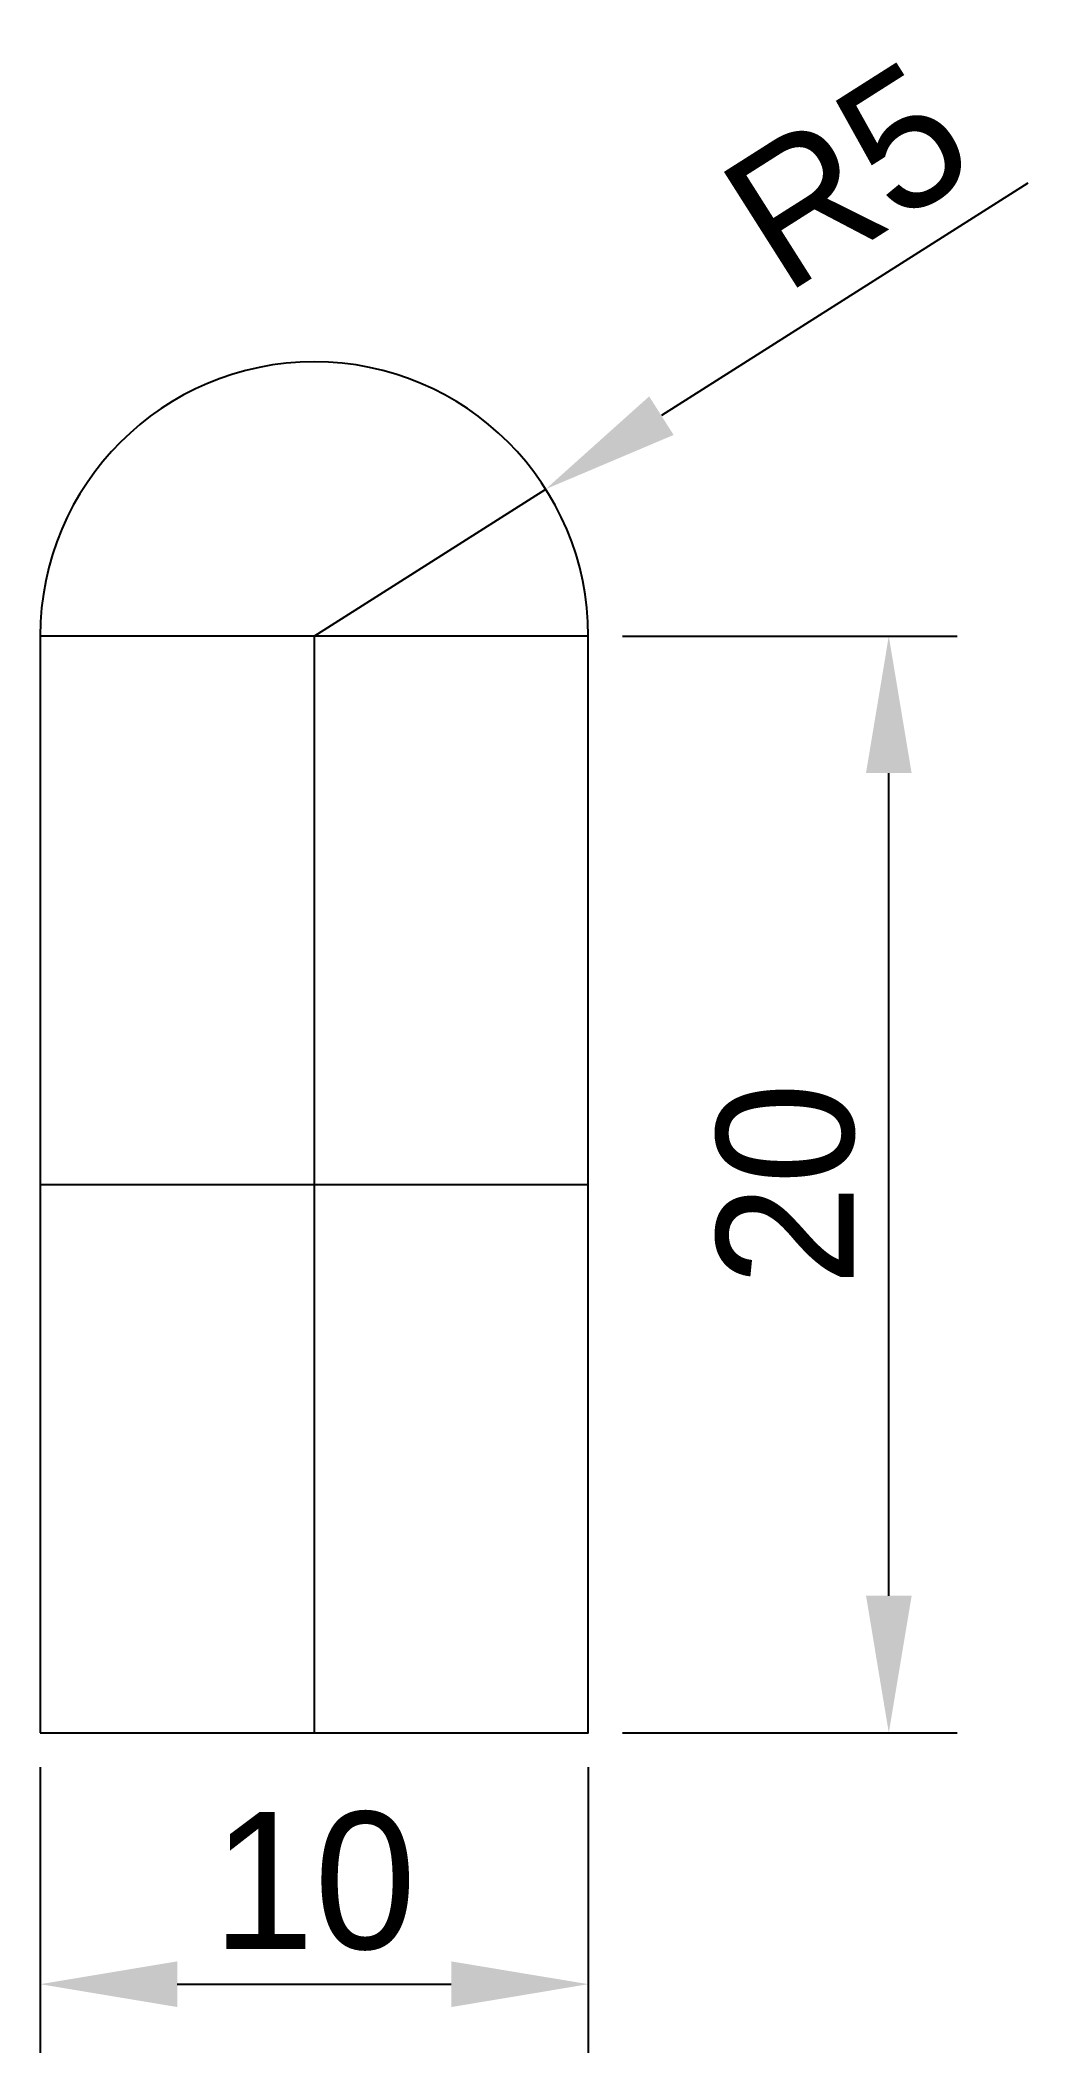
# Model space of a CAD drawing. Header units: millimetres. Extents: x 329.3 to 347.3, y 114.2 to 150.8.
import ezdxf

# ---------------------------------------------------------------- set-up
doc = ezdxf.new("R2010")
doc.units = ezdxf.units.MM
doc.dimstyles.new('ISO-25', dxfattribs={"dimtxt": 2.5, "dimasz": 2.5, "dimexe": 1.25, "dimexo": 0.625, "dimtad": 1, "dimtxsty": 'Standard', "dimcen": 2.5, "dimadec": 0, "dimazin": 0, "dimtfac": 1, "dimtmove": 0, "dimatfit": 3, "dimfxl": 1, "dimarcsym": 0})

# ---------------------------------------------------------------- blocks, each defined once
blk = doc.blocks.new('*D1')
at = {"color": 0, "lineweight": -2, "transparency": 16777216}
for p, q in [((339.911, 139.986), (346.018, 139.986)), ((344.768, 122.486), (344.768, 137.486)), ((339.911, 119.986), (346.018, 119.986))]:
    blk.add_line(p, q, dxfattribs=at)
at = {"color": 0, "transparency": 16777216}
for points in [[(344.352, 137.486), (345.185, 137.486), (344.768, 139.986)], [(344.352, 122.486), (345.185, 122.486), (344.768, 119.986)]]:
    blk.add_solid(points, dxfattribs=at)
at = {"layer": 'Defpoints', "color": 0, "transparency": 16777216}
for p in [(339.286, 139.986), (344.768, 139.986), (339.286, 119.986)]:
    blk.add_point(p, dxfattribs=at)
at = {"color": 0, "transparency": 16777216, "insert": (342.893, 129.986), "char_height": 2.5, "attachment_point": 5, "rotation": 90}
blk.add_mtext('20', dxfattribs=at)
blk = doc.blocks.new('*D2')
at = {"color": 0, "lineweight": -2, "transparency": 16777216}
for p, q in [((347.304, 148.245), (340.619, 144.004)), ((334.286, 139.986), (338.508, 142.664))]:
    blk.add_line(p, q, dxfattribs=at)
at = {"color": 0, "transparency": 16777216}
blk.add_solid([(340.396, 144.356), (340.842, 143.652), (338.508, 142.664)], dxfattribs=at)
at = {"layer": 'Defpoints', "color": 0, "transparency": 16777216}
for p in [(338.508, 142.664), (334.286, 139.986)]:
    blk.add_point(p, dxfattribs=at)
at = {"color": 0, "transparency": 16777216, "insert": (344.012, 148.377), "char_height": 2.5, "attachment_point": 5, "rotation": 32.3935}
blk.add_mtext('R5', dxfattribs=at)
blk = doc.blocks.new('*D3')
at = {"color": 0, "lineweight": -2, "transparency": 16777216}
for p, q in [((329.286, 119.361), (329.286, 114.152)), ((339.286, 119.361), (339.286, 114.152)), ((331.786, 115.402), (336.786, 115.402))]:
    blk.add_line(p, q, dxfattribs=at)
at = {"color": 0, "transparency": 16777216}
for points in [[(331.786, 115.818), (331.786, 114.985), (329.286, 115.402)], [(336.786, 115.818), (336.786, 114.985), (339.286, 115.402)]]:
    blk.add_solid(points, dxfattribs=at)
at = {"layer": 'Defpoints', "color": 0, "transparency": 16777216}
for p in [(329.286, 119.986), (339.286, 119.986), (339.286, 115.402)]:
    blk.add_point(p, dxfattribs=at)
at = {"color": 0, "transparency": 16777216, "insert": (334.286, 117.277), "char_height": 2.5, "attachment_point": 5}
blk.add_mtext('10', dxfattribs=at)

msp = doc.modelspace()

# ---------------------------------------------------------------- linework, layer by layer
for p, q in [((334.286, 139.986), (334.286, 119.986)), ((329.286, 129.986), (339.286, 129.986))]:
    msp.add_line(p, q)
msp.add_lwpolyline([(329.286, 119.986), (339.286, 119.986), (339.286, 139.986), (329.286, 139.986)], close=True)
msp.add_arc((334.286, 139.986), 5, 0, 180)

# ---------------------------------------------------------------- dimensions: what is measured, and where the dimension line sits
dim = msp.add_radius_dim(center=(334.286, 139.986), mpoint=(338.508, 142.664), dimstyle='ISO-25')
dim.commit()
dim.dimension.update_dxf_attribs({"geometry": '*D2', "text_midpoint": (344.012, 148.377)})
dim = msp.add_linear_dim(base=(344.768, 139.986), p1=(339.286, 119.986), p2=(339.286, 139.986), angle=90, dimstyle='ISO-25')
dim.commit()
dim.dimension.update_dxf_attribs({"geometry": '*D1', "text_midpoint": (342.893, 129.986)})
dim = msp.add_linear_dim(base=(339.286, 115.402), p1=(329.286, 119.986), p2=(339.286, 119.986), dimstyle='ISO-25')
dim.commit()
dim.dimension.update_dxf_attribs({"geometry": '*D3', "text_midpoint": (334.286, 117.277)})

doc.saveas('drawing.dxf')
